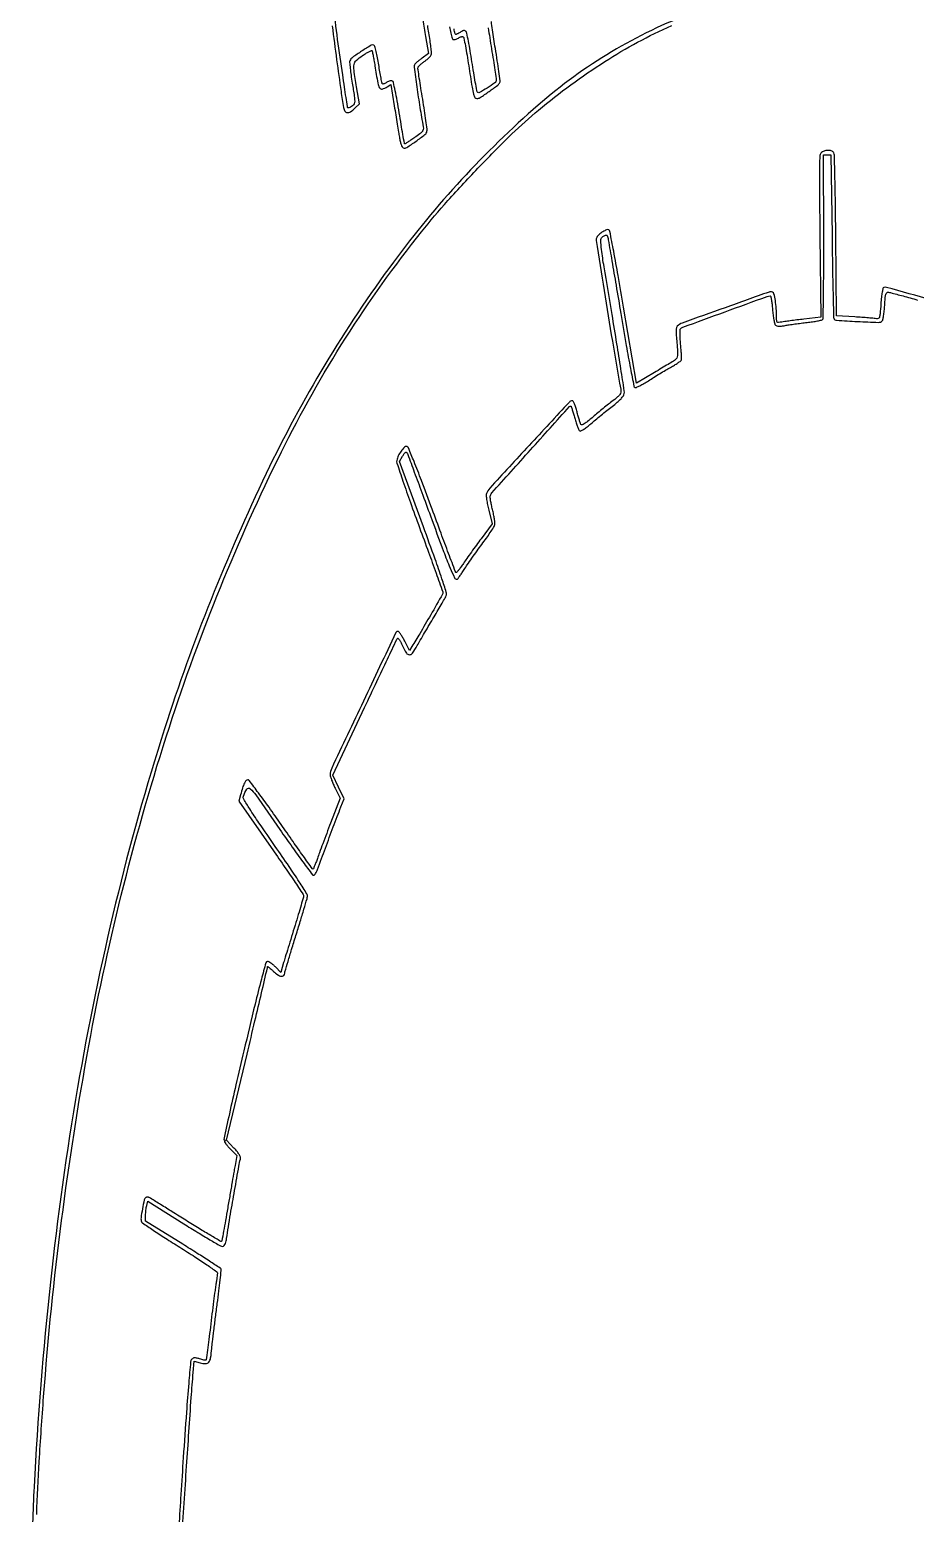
# Model space of a CAD drawing. Extents: x 0 to 4048, y 0 to 4048.
# Drawn here: x 1919 to 2485, y 948 to 1895 of the extents above; entities that cross this region are included whole.
import ezdxf

# ---------------------------------------------------------------- set-up
doc = ezdxf.new("R2010")
doc.units = 0

msp = doc.modelspace()

# ---------------------------------------------------------------- linework, layer by layer
for points in [[(3676.581787, 1895.393011, 0.310012), (3675.508059, 1893.834125, 0.000032), (3675.250621, 1755.264546, 0.00041), (3675.040912, 1540.092981, 0.000039), (3675, 1013.593011, 0.000057), (3675.051057, 567.511111, 0.000283), (3675.250681, 316.231196, 0.00001), (3675.50375, 132.877573, 0.198548), (3676.2, 131.2, 0.197015), (3677.831644, 130.517159, 0.000218), (3716.250929, 130.253238, 0.001329), (3769.531928, 130.052056, 0.000279), (3862.7, 130), (4048, 130), (4048, 1894.5), (4048, 3659)], [(2342.669153, 1905.922465, 0.089594), (2243.803835, 1846.868417, 0.054567), (2151.338104, 1746.535089, 0.047111), (2070.163126, 1611.554265, 0.034153), (2005.225653, 1448.5, 0.018622), (1974.038023, 1337.318724, 0.016466), (1949.744116, 1219.480749, 0.015773), (1932.370426, 1095.15412, 0.013861), (1921.950983, 964.5, 0.008517), (1920.34721, 918.469128, 0.004483)], [(2170.241425, 1901.245507, 0.008951), (2171.866533, 1890.658457), (2173.729939, 1879.816914), (2169.61497, 1876.836413, 0.010724), (2167.988586, 1875.604383, 0.01263), (2166.504764, 1874.367188, 0.011559), (2165.308398, 1873.267356, 0.073568), (2164.805503, 1872.615926, 0.162971), (2164.527579, 1871.150678, 0.001149), (2166.287169, 1858.476483, 0.004801), (2168.264402, 1845.380793, 0.0055), (2170.411439, 1832.907074, -0.099609), (2170.384807, 1831.35062, -0.116938), (2169.746366, 1830.023842, -0.058977), (2168.200308, 1828.519665, -0.009908), (2164.866053, 1826.06794, -0.00588), (2162.534407, 1824.464337, -0.009647), (2160.519248, 1823.168676, -0.003721), (2158.793885, 1822.12345, -0.350809), (2158.523606, 1822.160866, -0.147253), (2158.363327, 1822.479515, -0.000293), (2157.378091, 1828.115876, -0.002026), (2156.29721, 1834.473156, -0.001251), (2155.075208, 1841.957009, 0.004914), (2153.769229, 1849.602571, 0.008154), (2152.499726, 1856.019355, 0.003559), (2151.31361, 1861.354961, 0.200462), (2150.733747, 1862.164553, 0.139727), (2150.101258, 1862.343636, 0.053991), (2149.186815, 1862.242994, 0.047997), (2148.160482, 1861.910361, 0.042702), (2147.172914, 1861.377642, -0.021929), (2146.239557, 1860.822985, -0.032857), (2145.376771, 1860.430788, -0.034549), (2144.675714, 1860.220141, -0.257531), (2144.353389, 1860.313278, -0.148211), (2144.123946, 1860.742283, -0.001552), (2143.464464, 1864.103659, -0.004791), (2142.749702, 1868.008375, -0.003075), (2141.991593, 1872.552372, 0.008418), (2141.180166, 1877.115056, 0.012466), (2140.30246, 1881.081661, 0.007657), (2139.44407, 1884.33449, 0.188149), (2138.893585, 1885.065768, 0.280238), (2137.206679, 1885.077771, 0.008702), (2131.079735, 1881.264185, 0.012185), (2125.254292, 1877.291421, 0.139284), (2123.542997, 1875.136347, 0.121139), (2123.389557, 1874.142817, 0.00455), (2123.75713, 1870.364255, 0.007985), (2124.307989, 1865.873052, 0.005509), (2125.068808, 1860.805845, -0.002522), (2126.362636, 1852.525942, -0.032936), (2126.623932, 1849.426849, -0.102464), (2126.301157, 1847.711089, -0.133817), (2125.331036, 1846.451301, -0.027261), (2124.026995, 1845.570574, -0.065667), (2122.960187, 1845.108987, -0.144915), (2122.286105, 1845.116142, -0.32927), (2122, 1845.503493, 0.036271), (2121.971034, 1845.902269, 0.000083), (2121.114121, 1851.762883, 0.000553), (2120.140373, 1858.363881, 0.000344), (2118.984241, 1866.105024, -0.00788), (2112.904756, 1911.483224, -0.005937)], [(1923.633159, 946.88469, -0.00664), (1925.230542, 980.558215, -0.00358), (1928.04631, 1022, -0.026548), (1956.920036, 1246.192375, -0.033138), (2008.317337, 1449.668256, -0.036535), (2079.872102, 1625.386122, -0.053625), (2169.3864, 1766, -0.013844), (2186.154251, 1785.837746, -0.009039), (2206.529149, 1807.818902, -0.009086), (2227.028447, 1828.386216, -0.018491), (2244, 1843.632694, -0.03114), (2286.252907, 1874.612978, -0.038713), (2329.157986, 1897.664867, -0.041153)], [(2112.240306, 1897.429678, 0.001562), (2115.103452, 1875.788576, 0.001303), (2117.902531, 1855.525528, 0.008265), (2119.522913, 1845.25, 0.095071), (2120.399393, 1842.939032, 0.243622), (2121.888198, 1842.045016, 0.162461), (2123.993996, 1842.603535, 0.042524), (2126.778818, 1844.793385), (2129.769146, 1847.58677), (2127.893448, 1858.543385, -0.005577), (2126.203051, 1869.125971, -0.082993), (2126.271671, 1872.862242, -0.16409), (2127.681413, 1875.386962, -0.037552), (2131.594024, 1878.431063, -0.008352), (2133.769668, 1879.823819, -0.013484), (2135.671637, 1880.927399, -0.007176), (2137.270823, 1881.768993, -0.324601), (2137.619822, 1881.713511, -0.147244), (2137.82758, 1881.326814, -0.001986), (2138.360872, 1878.650002, -0.005444), (2138.93599, 1875.521334, -0.003528), (2139.536223, 1871.890868, 0.004359), (2141.369589, 1860.915329, 0.089285), (2142.524061, 1857.775366, 0.342654), (2144.259145, 1857.082077, 0.075127), (2147.381479, 1858.514299), (2149.692592, 1860.028598), (2151.913413, 1846.264299, 0.000164), (2152.83869, 1840.541497, 0.000156), (2153.782351, 1834.728604, 0.000155), (2154.619099, 1829.59448, 0.000558), (2155.157157, 1826.322437, 0.01683), (2155.681646, 1823.704873, 0.031581), (2156.307863, 1821.640716, 0.037688), (2156.987501, 1820.170588, 0.175781), (2157.681506, 1819.568723, 0.236657), (2159.885524, 1819.786203, 0.013112), (2165.808311, 1823.746201, 0.014566), (2171.468201, 1828.001686, 0.184642), (2172.795673, 1830.257996, 0.0734), (2172.821157, 1831.526276, 0.002073), (2172.109826, 1836.94222, 0.004186), (2171.191219, 1843.3172, 0.002861), (2170.045673, 1850.544126, -0.001167), (2168.878556, 1857.749253, -0.001742), (2167.894666, 1864.055464, -0.000729), (2167.07906, 1869.458206, -0.03711), (2167, 1870.521941, -0.163662), (2167.243169, 1871.244943, -0.030793), (2168.165625, 1872.317153, -0.030009), (2169.448815, 1873.485926, -0.023546), (2170.968086, 1874.597578, 0.022578), (2172.528915, 1875.73501, 0.024441), (2173.938244, 1876.98053, 0.024925), (2175.031956, 1878.158535, 0.098097), (2175.50706, 1879.022243, 0.097727), (2175.64533, 1880.246162, 0.006217), (2175.302095, 1883.857034, 0.008932), (2174.759079, 1888.176174, 0.006515), (2174.007634, 1892.955258, -0.004345), (2173.247072, 1897.659194, -0.006695)], [(2187.256002, 1896.850311, 0.011397), (2188.073721, 1892.817159, 0.006504), (2188.873864, 1889.487532, 0.190375), (2189.37545, 1888.792455, 0.150823), (2189.96564, 1888.629075, 0.052274), (2190.851177, 1888.748253, 0.046182), (2191.860049, 1889.094416, 0.039323), (2192.847225, 1889.635553, -0.037593), (2193.809391, 1890.167312, -0.051934), (2194.743428, 1890.483035, -0.063785), (2195.517398, 1890.55662, -0.203002), (2195.979104, 1890.343098, -0.136697), (2196.348654, 1889.607145, -0.001859), (2197.309898, 1884.607035, -0.005103), (2198.348313, 1878.76813, -0.003314), (2199.43479, 1872, 0.001283), (2201.57985, 1858.281624, 0.021307), (2202.498816, 1853.754774, 0.080232), (2203.376829, 1851.695378, 0.257385), (2204.638193, 1851, 0.146361), (2206.706692, 1851.618748, 0.007948), (2212.397336, 1855.488672, 0.008138), (2217.950365, 1859.532228, 0.140598), (2219.287371, 1861.306494, 0.122962), (2219.407893, 1862.291818, 0.001763), (2218.654575, 1868.214697, 0.00475), (2217.68717, 1875.102801, 0.003099), (2216.446118, 1883.033345, -0.002006), (2214.557998, 1894.928353, -0.017584), (2213.928558, 1900.226797, -0.038447)], [(2211.88125, 1896.14664, 0.001759), (2212.850401, 1889.850106, 0.001182), (2214, 1882.662697, -0.001138), (2215.148694, 1875.485002, -0.001712), (2216.11483, 1869.219376, -0.000674), (2216.918528, 1863.836799, -0.039221), (2216.986657, 1862.843315, -0.23687), (2216.035651, 1860.994543, -0.017934), (2211.232941, 1857.746306, -0.016675), (2206.269196, 1854.868187, -0.417778), (2204.905397, 1855.289115, -0.074954), (2204.581438, 1856.233909, -0.001385), (2203.646705, 1861.431803, -0.003377), (2202.612586, 1867.514364, -0.002247), (2201.50563, 1874.5, 0.004115), (2200.371234, 1881.489778, 0.006122), (2199.25325, 1887.586306, 0.002917), (2198.212393, 1892.735739, 0.116837), (2197.726953, 1893.77253, 0.085796), (2197.105269, 1894.327885, 0.159534), (2196.455699, 1894.487901, 0.102585), (2195.633982, 1894.252215, 0.02407), (2194.394041, 1893.52253, -0.01578), (2193.440112, 1892.93966, -0.018226), (2192.49537, 1892.447243, -0.017544), (2191.67235, 1892.090566, -0.093738), (2191.193511, 1892, -0.346681), (2190.794505, 1892.314448, -0.004715), (2190.049112, 1895.548796, -0.010888)], [(2016.177128, 930.443916, -0.000106), (2019.332178, 977.702256, -0.000325), (2022.293202, 1021.48571, -0.00433), (2023.533222, 1037.592242), (2024.141073, 1044.684484), (2027.993819, 1043.656127, 0.067047), (2031.463219, 1043.213335, 0.223551), (2033.481208, 1044.180233, 0.131008), (2034.675332, 1046.828738, 0.018886), (2035.423096, 1052.766473, -0.006747), (2035.856854, 1057.046473, -0.001477), (2036.724149, 1064.397026, -0.001538), (2037.778564, 1072.892999, -0.001475), (2038.899462, 1081.5, 0.002328), (2039.943045, 1089.621475, 0.003635), (2040.758199, 1096.625, 0.001072), (2041.4081, 1102.706765, 0.121633), (2041.298123, 1103.5, 0.153842), (2040.790996, 1104.120577, 0.00077), (2033.981016, 1108.570911, 0.003379), (2026.159045, 1113.59045, 0.002122), (2016.949446, 1119.35842), (1993, 1134.21684), (1993.118315, 1137.85842, -0.012373), (1993.209605, 1139.451997, -0.008807), (1993.387432, 1141.231789, -0.008899), (1993.617369, 1142.924729, -0.01868), (1993.868315, 1144.228523), (1994.5, 1146.957045), (2017.5, 1132.513803, 0.002952), (2026.435995, 1126.975595, 0.004552), (2034.234473, 1122.3029, 0.001592), (2040.995424, 1118.363961, 0.126475), (2042.170545, 1118.035281, 0.220651), (2043.320652, 1118.53957, 0.106469), (2044.124964, 1119.973813, 0.034234), (2044.842983, 1123.033329, 0.003382), (2046.012035, 1130.5, -0.005662), (2047.32538, 1138.645046, -0.001023), (2049.968826, 1153.751146, -0.000604), (2052.750131, 1169.345926, -0.01449), (2053.661469, 1173.6924, 0.121908), (2053.652307, 1175.008074, 0.068351), (2053.046604, 1176.498225, 0.04345), (2051.754289, 1178.349582, 0.013944), (2049.531498, 1180.862872), (2044.875094, 1185.840945), (2057.937547, 1240.851107, 0.000295), (2062.945723, 1261.997726, 0.000483), (2067.162904, 1279.9289, 0.000041), (2070.928812, 1296.016909, 0.057528), (2071, 1296.633582, -0.596483), (2071.199356, 1296.741235, -0.019653), (2072.124394, 1296.081087, -0.018882), (2073.358431, 1295.048225, -0.009713), (2074.827723, 1293.668224, 0.044331), (2077.47618, 1291.505004, 0.106843), (2079.810657, 1290.563337, 0.223617), (2081.334293, 1290.984133, 0.218726), (2082, 1292.433111, -0.071256), (2082.131143, 1293.348667, -0.000641), (2084.093993, 1300.028013, -0.002187), (2086.396243, 1307.701635, -0.001409), (2089.128485, 1316.576122, 0.001373), (2091.878761, 1325.506907, 0.002027), (2094.238926, 1333.360386, 0.000916), (2096.212499, 1340.070536, 0.039297), (2096.515518, 1341.523064, 0.173854), (2096.163288, 1343.1195, 0.002893), (2091.213157, 1350.890039, 0.006271), (2084.731683, 1360.664396, 0.002729), (2075.889119, 1373.491958, -0.002064), (2065.540346, 1388.461818, -0.00898), (2059.606281, 1397.4644, -0.007864), (2055.846571, 1403.60913, -0.210616), (2055.625715, 1405.468894, -0.069913), (2057.749057, 1410.019691, -0.463366), (2059.925454, 1410.297166, -0.054485), (2063.428431, 1406.310575, -0.001087), (2078.889541, 1384.183441, 0.002607), (2086.757951, 1372.995137, 0.004221), (2093.578692, 1363.572636, 0.000871), (2099.637241, 1355.380015, 0.237389), (2100.392542, 1355, 0.20681), (2100.943104, 1355.237898, 0.040316), (2101.633651, 1356.101562, 0.03676), (2102.328463, 1357.313969, 0.026746), (2102.924511, 1358.75, -0.003837), (2105.42664, 1365.655575, -0.000613), (2110.440105, 1379.116867, -0.000558), (2115.499994, 1392.606169, -0.004764), (2117.831702, 1398.626698), (2119.873613, 1403.753395), (2116.282751, 1411.350036), (2112.691889, 1418.946677), (2132.98262, 1462.223339, -0.000571), (2140.810825, 1478.870054, -0.000924), (2147.513615, 1493.013607, -0.000121), (2153.506084, 1505.590322, -0.070346), (2153.956468, 1506.269792, -0.442546), (2154.360354, 1506.274522, -0.033021), (2155.139905, 1505.316824, -0.028957), (2156.061661, 1503.844289, -0.015843), (2157.02592, 1501.94466, 0.02421), (2159.665358, 1496.953507, 0.259728), (2161.572929, 1495.841666, 0.252862), (2163.559894, 1496.865642, 0.023145), (2166.582072, 1501.758372, -0.004349), (2168.493232, 1505.129516, -0.001567), (2171.268024, 1509.891809, -0.001554), (2174.340674, 1515.090416, -0.001846), (2177.275539, 1519.9797, 0.002843), (2179.9964, 1524.53303, 0.003746), (2182.422697, 1528.717672, 0.002728), (2184.409006, 1532.248021, 0.035945), (2185.040132, 1533.605555, 0.167423), (2185.106935, 1535.722121, 0.004878), (2182.334453, 1544.378026, 0.006556), (2178.001668, 1556.911222, 0.001596), (2170.517109, 1577.46964), (2155.17812, 1619.187571), (2157.245045, 1622.690748, -0.017025), (2158.248451, 1624.266265, -0.07727), (2158.992406, 1625.056291, -0.217864), (2159.558363, 1625.1901, -0.22678), (2160.016477, 1624.846962, -0.031426), (2160.499575, 1623.762474, -0.000153), (2164.709165, 1612.43942, -0.000706), (2169.477065, 1599.546862, -0.000447), (2175.002279, 1584.5, 0.001359), (2183.374363, 1561.828182, 0.010281), (2187.574987, 1551.21952, 0.01369), (2190.35984, 1545.065644, 0.283586), (2192, 1544.024059, 0.240724), (2192.297511, 1544.171211, 0.003315), (2193.528125, 1545.850616, 0.008457), (2194.930641, 1547.862286, 0.005359), (2196.5, 1550.251346, -0.00772), (2198.537477, 1553.321345, -0.002921), (2201.474858, 1557.549179, -0.002892), (2204.723486, 1562.110881, -0.003526), (2207.818667, 1566.341114, 0.004726), (2210.67838, 1570.26927, 0.006166), (2213.215931, 1573.919427, 0.00467), (2215.270491, 1577.015897, 0.055599), (2215.915055, 1578.299408, 0.096333), (2216.128629, 1579.604243, 0.021889), (2215.963013, 1581.850304, 0.020242), (2215.519429, 1584.637034, 0.013114), (2214.792432, 1587.8199, -0.008947), (2214.087033, 1590.793847, -0.010988), (2213.539601, 1593.59467, -0.009535), (2213.178191, 1595.954398, -0.074652), (2213.196044, 1597.061767, -0.142253), (2214.192102, 1599.135628, -0.000283), (2238.835903, 1626.62153, -0.000152), (2263.844296, 1654.465275, -0.40918), (2264.77424, 1654.522912, -0.13992), (2264.921082, 1654.29774, -0.001071), (2265.568305, 1652.188231, -0.003854), (2266.2891, 1649.753661, -0.002452), (2267.092334, 1646.909359, 0.011054), (2267.958374, 1644.032826, 0.015228), (2268.871034, 1641.493234, 0.011822), (2269.733054, 1639.44922, 0.149725), (2270.27739, 1638.828563, 0.264644), (2271.033434, 1638.801221, 0.021449), (2272.818619, 1639.833257, 0.023717), (2275.002092, 1641.373956, 0.014074), (2277.459296, 1643.40222, -0.005537), (2280.30661, 1645.835402, -0.002863), (2283.917066, 1648.817258, -0.002845), (2287.664074, 1651.840613, -0.004312), (2290.960503, 1654.423386, 0.011694), (2294.29665, 1657.117697, 0.026463), (2296.658086, 1659.342722, 0.034027), (2298.186109, 1661.178392, 0.123888), (2298.743827, 1662.576177, 0.071134), (2298.727379, 1664.423737, 0.000618), (2296.58391, 1678.401088, 0.002145), (2294.030034, 1694.461856, 0.00138), (2290.937595, 1713.063139, -0.00068), (2285.808326, 1743.651222, -0.009615), (2284.197536, 1754.639586, -0.02113), (2283.702232, 1760.517258, -0.245837), (2284.654271, 1762.537955, -0.021379), (2286.264743, 1763.653113, -0.162251), (2287.149285, 1763.870687, -0.258533), (2287.755291, 1763.467998, -0.055862), (2288.223092, 1762.25, -0.021314), (2288.520586, 1760.870971, -0.000113), (2290.846008, 1747.293334, -0.0005), (2293.47628, 1731.821844, -0.000317), (2296.511329, 1713.791138, 0.001637), (2300.029963, 1693.219458, 0.004496), (2302.691161, 1678.732424, 0.001317), (2304.900027, 1667.447698, 0.257596), (2305.621077, 1666.591912, 0.196276), (2306.450012, 1666.609502, 0.012865), (2308.668102, 1667.639058, 0.017127), (2311.309623, 1669.063489, 0.011855), (2314.199473, 1670.845262, -0.004866), (2317.479611, 1672.931503, -0.003149), (2321.314085, 1675.284849, -0.003165), (2325.09018, 1677.537227, -0.005982), (2328.167625, 1679.297362, 0.009527), (2330.748551, 1680.7979, 0.013449), (2332.984163, 1682.238996, 0.009577), (2334.771664, 1683.511401, 0.154018), (2335.201304, 1684.103913, 0.088447), (2335.314815, 1684.879539, 0.004152), (2335.210158, 1687.532845, 0.00674), (2335.016399, 1690.694495, 0.004784), (2334.71741, 1694.234769, -0.009123), (2334.450955, 1697.753755, -0.013477), (2334.356912, 1700.848628, -0.008642), (2334.392301, 1703.40224, -0.193706), (2334.68373, 1704.065828, -0.10608), (2336.117629, 1704.970696, -0.000188), (2363.070385, 1714.84577, -0.000224), (2389.889483, 1724.646838, -0.087705), (2391.887344, 1725, -0.356616), (2392.235719, 1724.715324, -0.007941), (2392.662084, 1722.433081, -0.014303), (2393.060247, 1719.611821, -0.008721), (2393.376636, 1716.261551, 0.011952), (2393.723338, 1712.827494, 0.016058), (2394.211107, 1709.73897, 0.013156), (2394.759846, 1707.226852, 0.14009), (2395.274163, 1706.328032, 0.120693), (2396.129634, 1705.823958, 0.063352), (2397.354838, 1705.619053, 0.041996), (2399.068999, 1705.695847, 0.014815), (2401.5, 1706.084019, -0.008875), (2404.030553, 1706.518971, -0.003133), (2407.671054, 1707.055043, -0.003109), (2411.679416, 1707.594246, -0.003647), (2415.486565, 1708.054104, 0.007983), (2418.99346, 1708.508586, 0.011353), (2422.092233, 1709.032698, 0.007535), (2424.645309, 1709.564401, 0.142198), (2425.354513, 1709.954513, 0.195031), (2425.717097, 1710.811692, 0.000395), (2425.928647, 1725.752326, 0.002614), (2426.066822, 1742.724239, 0.00156), (2426.062647, 1762.917948), (2425.889397, 1815), (2428.282402, 1815), (2430.675407, 1815), (2431.359745, 1763.524347, 0.000925), (2431.660088, 1743.691857, 0.001481), (2431.997883, 1726.766202, 0.000255), (2432.348555, 1711.80115, 0.085827), (2432.571145, 1710.675196, 0.292269), (2434.23669, 1709.446244, 0.003856), (2447.673046, 1708.648785, 0.004644), (2460.955724, 1708.086829, 0.207038), (2463.476525, 1709.079993, 0.149595), (2463.884966, 1709.845392, 0.009931), (2464.319966, 1712.329735, 0.013642), (2464.704914, 1715.363954, 0.009744), (2464.976525, 1718.776525, -0.005505), (2465.330766, 1723.761295, -0.04621), (2465.721661, 1725.981075, -0.139297), (2466.344297, 1727.011647, -0.211306), (2467.318451, 1727.349703, -0.04531), (2468.664903, 1727.114383, -0.000626), (2476.690915, 1724.937705, -0.001755), (2485.98722, 1722.368927, -0.001154)], [(2495.148319, 1722.349506, 0.000231), (2466.078425, 1730.432567, 0.160649), (2464.486257, 1730.356353, 0.240121), (2463.903633, 1729.709324, 0.019592), (2463.384954, 1727.417543, 0.019816), (2462.91973, 1724.203877, 0.00834), (2462.538332, 1719.854085, -0.003488), (2462.04233, 1713.487751, -0.052392), (2461.623998, 1711.305696, -0.217662), (2460.888327, 1710.471538, -0.167189), (2459.663706, 1710.363369, 0.035469), (2458.262792, 1710.607171, 0.00319), (2454.714179, 1710.945366, 0.004136), (2450.471262, 1711.287076, 0.003219), (2445.852647, 1711.590737), (2434.205294, 1712.281239), (2433.775439, 1763.390619, 0.0014), (2433.554395, 1783.108651, 0.002218), (2433.242792, 1800.000682, 0.000494), (2432.889077, 1814.817923, 0.098902), (2432.565803, 1816.25, 0.18666), (2431.372483, 1817.436527, 0.092256), (2429.259234, 1817.930172, 0.080933), (2426.83096, 1817.647161, 0.093203), (2424.747198, 1816.605905, 0.215187), (2423.673553, 1814.629403, 0.013313), (2423.351624, 1807.796247, 0.007673), (2423.288547, 1795.449589, 0.000635), (2423.657877, 1763.356042), (2424.321359, 1711.436668), (2413.410679, 1710.152964, 0.001358), (2408.995168, 1709.621296, 0.001525), (2404.750325, 1709.085336, 0.001397), (2401.139673, 1708.608, 0.008213), (2399.25, 1708.321131, -0.020006), (2397.224077, 1708.062288, -0.207611), (2396.444838, 1708.322539, -0.194797), (2396.075102, 1709.079659, -0.017378), (2396, 1711.239809, 0.018321), (2395.794514, 1716.845838, 0.022558), (2395.176467, 1722.042123, 0.017534), (2394.320821, 1726.29467, 0.247571), (2393.329704, 1727.426975, 0.178666), (2391.178235, 1727.45453, 0.000483), (2363.111241, 1717.470559, 0.000782), (2335.633137, 1707.617631, 0.101724), (2332.577531, 1705.750068, 0.171785), (2332.08442, 1704.801011, 0.027929), (2331.909378, 1702.699391, 0.021469), (2331.957712, 1699.616308, 0.007092), (2332.287151, 1695.098494, -0.004798), (2332.726841, 1689.427633, -0.039306), (2332.69887, 1686.834549, -0.095567), (2332.262258, 1685.315685, -0.121485), (2331.312049, 1684.215209, -0.015702), (2330.094534, 1683.408177, -0.001136), (2326.656195, 1681.292132, -0.00159), (2322.541033, 1678.790378, -0.001202), (2318.006912, 1676.068481), (2306.513823, 1669.206543), (2298.319678, 1717.755462, 0.001722), (2294.826115, 1738.028627, 0.003807), (2291.989506, 1753.467371, 0.000936), (2289.543357, 1766.105216, 0.209005), (2288.867986, 1767.081589, 0.237501), (2287.462521, 1767.204476, 0.043047), (2285.049547, 1765.993337, 0.044732), (2282.676875, 1764.224437, 0.082827), (2281.178182, 1762.353911, 0.167932), (2280.841584, 1760.476958, 0.000298), (2285.886532, 1728.381355, 0.002459), (2291.142383, 1696.105464, 0.002843), (2296.475678, 1665.409594, -0.072671), (2296.537834, 1663.505286, -0.12855), (2295.975703, 1662.04802, -0.064101), (2294.470382, 1660.43825, -0.008201), (2290.765373, 1657.475782, 0.004498), (2287.908907, 1655.226266, 0.002528), (2284.4781, 1652.445464, 0.002522), (2281.041828, 1649.602254, 0.004118), (2278.160074, 1647.152674, -0.01057), (2275.331341, 1644.810368, -0.030252), (2273.239655, 1643.348506, -0.043629), (2271.762663, 1642.612507, -0.362852), (2271.104128, 1642.831518, -0.058131), (2270.737005, 1643.616538, -0.005115), (2270.064738, 1645.707449, -0.006645), (2269.319358, 1648.227688, -0.005124), (2268.571254, 1650.995031, 0.014671), (2267.761207, 1653.779379, 0.025788), (2266.907804, 1656.019305, 0.02506), (2266.091356, 1657.643895, 0.27004), (2265.480081, 1658, 0.208929), (2263.690348, 1657.218011, 0.00029), (2237.937775, 1629.371515, 0.000567), (2212.831088, 1602.129853, 0.094916), (2210.718718, 1598.717025, 0.113929), (2210.559901, 1597.574254, 0.012083), (2210.864892, 1594.885621, 0.014418), (2211.404945, 1591.661323, 0.011107), (2212.172989, 1588.1777), (2214.308517, 1579.421351), (2207.326945, 1569.960676, 0.002364), (2204.341808, 1565.875248, 0.001858), (2201.144164, 1561.420497, 0.001878), (2198.202427, 1557.256928, 0.00463), (2196.083089, 1554.172931, -0.009316), (2194.409421, 1551.785705, -0.015892), (2192.912679, 1549.86461, -0.009974), (2191.645227, 1548.400713, -0.429483), (2191.27554, 1548.391127, -0.106607), (2190.947054, 1548.900257, -0.00013), (2186.592103, 1560.459093, -0.001163), (2181.746908, 1573.420589, -0.000715), (2176.097618, 1588.707875, 0.001869), (2169.222387, 1607.181346, 0.006293), (2164.528235, 1619.190906, 0.003002), (2160.932339, 1627.909115, 0.25091), (2159.845862, 1628.791168, 0.249905), (2158.341832, 1628.326701, 0.039897), (2156.285709, 1625.894199, 0.042026), (2154.454686, 1622.825603, 0.066029), (2153.48409, 1619.917387, 0.12869), (2153.595986, 1618.21724, 0.001301), (2157.474532, 1606.679619, 0.004017), (2162.186074, 1593.142571, 0.002357), (2168.03058, 1577.015587, -0.000618), (2173.769645, 1561.349878, -0.001003), (2178.602733, 1548.023617, -0.000118), (2182.887306, 1536.126668, -0.086577), (2183, 1535.48071, -0.13089), (2182.753953, 1534.556914, -0.000262), (2175.159115, 1521.326796, -0.002082), (2168.169208, 1509.281589, -0.006111), (2163.220437, 1501.066769), (2161.713779, 1498.633539), (2158.60689, 1504.566769, 0.012645), (2157.333847, 1506.855162, 0.017885), (2156.078214, 1508.819633, 0.014134), (2154.955134, 1510.351082, 0.183252), (2154.361499, 1510.712834, 0.340427), (2152.943602, 1509.990031, 0.000208), (2132.176459, 1466.185788, 0.000465), (2111.940356, 1423.352882, 0.110555), (2111, 1419.151958, 0.076039), (2111.182445, 1417.959211, 0.012898), (2111.929169, 1415.774625, 0.013828), (2112.952133, 1413.234219, 0.011917), (2114.163128, 1410.623377), (2117.326257, 1404.208886), (2111.250674, 1388.354443, 0.001232), (2108.753446, 1381.789461, 0.001211), (2106.274116, 1375.17443, 0.00119), (2104.128369, 1369.364669, 0.004619), (2102.84087, 1365.75, -0.006601), (2101.907629, 1363.162405, -0.010579), (2101.035813, 1360.982812, -0.004639), (2100.249794, 1359.178946, -0.295851), (2099.973838, 1359, -0.242105), (2099.633806, 1359.174899, -0.000185), (2093.778364, 1367.371875, -0.001943), (2087.264893, 1376.572583, -0.001181), (2079.631063, 1387.5, 0.003178), (2071.93321, 1398.425837, 0.005112), (2065.218656, 1407.628125, 0.001273), (2059.278058, 1415.555081, 0.235494), (2058.385798, 1416, 0.223355), (2057.282988, 1415.481497, 0.060715), (2056.214804, 1413.816898, 0.036387), (2055.086672, 1410.963484, 0.010594), (2053.768155, 1406.422242), (2052.677326, 1402.344485), (2073.338663, 1372.743189, -0.001859), (2081.259162, 1361.305173, -0.002971), (2087.930732, 1351.469046, -0.000619), (2093.727441, 1342.789244, -0.14796), (2094, 1341.88835, -0.069454), (2093.871751, 1340.969536, -0.00108), (2092.40009, 1335.84261, -0.002854), (2090.64079, 1329.890598, -0.001883), (2088.553499, 1323.067403, 0.000366), (2086.332006, 1315.883485, 0.000387), (2084.160916, 1308.8249, 0.000369), (2082.298515, 1302.737178, 0.001756), (2081.248303, 1299.251405), (2079.389609, 1293.002811), (2075.998638, 1296.501405, 0.021472), (2074.584042, 1297.84075, 0.025622), (2073.137781, 1298.972288, 0.025711), (2071.844241, 1299.785554, 0.128158), (2071.02134, 1300, 0.336671), (2069.915314, 1299.160061, 0.003122), (2067.052584, 1288.634043, 0.005551), (2063.026669, 1272.747886, 0.000993), (2055.900861, 1243, 0.00153), (2050.78162, 1221.142521, 0.002568), (2046.631214, 1202.74375, 0.000273), (2043.038906, 1186.38664, 0.47888), (2043.350021, 1186, -0.077598), (2043.675506, 1185.94918, -0.217764), (2043.842035, 1185.797549, -0.221173), (2043.834897, 1185.574448, -0.079688), (2043.644139, 1185.310806, 0.339729), (2043.580965, 1184.829112, 0.022443), (2044.384999, 1183.573225, 0.025072), (2045.581662, 1182.04551, 0.015355), (2047.134022, 1180.363442), (2051.313099, 1176.105272), (2050.222936, 1169.802636, 0.000433), (2049.594495, 1166.150544, 0.000074), (2048.407273, 1159.209019, 0.000081), (2047.015703, 1151.057488, 0.000072), (2045.572823, 1142.58977, -0.001616), (2044.175788, 1134.54128, -0.002599), (2042.92704, 1127.690351, -0.000469), (2041.788537, 1121.65445, -0.150631), (2041.564978, 1121.231645, -0.341947), (2041.169308, 1121.181351, -0.000546), (2034.695518, 1125.006036, -0.003636), (2027.394489, 1129.402234, -0.002198), (2018.808541, 1134.709596, 0.000114), (2010.182136, 1140.091802, 0.000177), (2002.745359, 1144.725762, 0.000048), (1996.254687, 1148.766142, 0.006248), (1995.452254, 1149.251739, 0.085672), (1994.966482, 1149.435017, 0.058076), (1994.37532, 1149.478742, 0.05677), (1993.773994, 1149.384408, 0.071257), (1993.257398, 1149.159081, 0.202814), (1992.25124, 1147.740808, 0.009889), (1991.098317, 1141.965728, 0.012647), (1990.221289, 1136.239473, 0.123902), (1990.511363, 1133.830984, 0.153907), (1991.170728, 1133.001834, 0.001355), (1997.924013, 1128.471888, 0.004529), (2005.784795, 1123.332158, 0.002888), (2015.015687, 1117.490198, -0.003789), (2024.64448, 1111.3721, -0.007195), (2032.285054, 1106.278329, -0.002662), (2038.500813, 1101.955059, -0.245453), (2038.992446, 1101.00227, -0.027832), (2038.937156, 1100.092193, -0.003552), (2038.6957, 1098.145936, -0.00415), (2038.373257, 1095.838367, -0.003444), (2037.992857, 1093.38815, 0.006893), (2037.464687, 1089.824121, 0.00115), (2036.560435, 1082.96294, 0.001261), (2035.536123, 1074.890541, 0.001117), (2034.509597, 1066.48067, -0.001211), (2033.53216, 1058.485493, -0.001971), (2032.659095, 1051.702681, -0.000253), (2031.855701, 1045.673055, -0.16457), (2031.708333, 1045.375, -0.243343), (2031.450361, 1045.292935, -0.008611), (2030.392291, 1045.492738, -0.014213), (2029.117313, 1045.794338, -0.009269), (2027.663564, 1046.211183, 0.017761), (2025.66402, 1046.747958, 0.070808), (2024.402402, 1046.855922, 0.111155), (2023.469114, 1046.590162, 0.083321), (2022.625701, 1045.928702, 0.163161), (2021.886717, 1044.255941, 0.001539), (2020.672686, 1030.718988, 0.003738), (2019.209002, 1012.203861, 0.001046), (2017.197766, 983.236721, 0.000943), (2015.654437, 959.651014, 0.001522), (2014.439579, 939.565718, 0.000222)], [(2027.330598, 652.710116, -0.00001), (2022.15992, 711.980513, -0.000057)]]:
    msp.add_lwpolyline(points, format="xyb")

doc.saveas('drawing.dxf')
